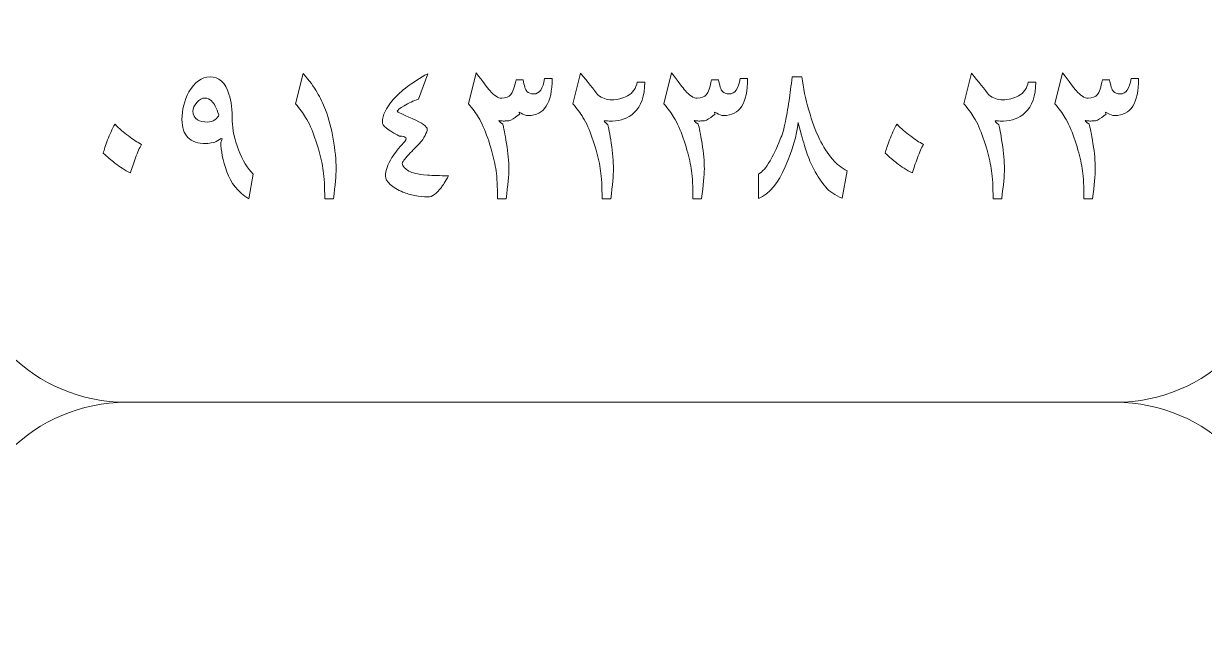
# Model space of a CAD drawing. Header units: millimetres. Extents: x 62 to 462, y 96 to 456.
# Drawn here: x 83.25 to 101.15, y 332.97 to 342.04 of the extents above; entities that cross this region are included whole.
import ezdxf

# ---------------------------------------------------------------- set-up
doc = ezdxf.new("R2010")
doc.units = ezdxf.units.MM
doc.header["$MEASUREMENT"] = 0
doc.layers.add('Layer 1', color=7, linetype='Continuous')

msp = doc.modelspace()

# ---------------------------------------------------------------- linework, layer by layer
at = {"layer": 'Layer 1', "color": 250, "lineweight": 18}
for points in [[(84.8067, 356.3033), (84.8067, 356.3033), (99.8067, 356.3033), (99.8067, 356.3033), (101.1837, 356.3033), (102.3067, 355.1803), (102.3067, 353.8033), (102.3067, 353.8033), (102.3067, 338.8033), (102.3067, 338.8033), (102.3067, 337.4264), (101.1837, 336.3033), (99.8067, 336.3033), (99.8067, 336.3033), (84.8067, 336.3033), (84.8067, 336.3033), (83.4298, 336.3033), (82.3067, 337.4264), (82.3067, 338.8033), (82.3067, 338.8033), (82.3067, 353.8033), (82.3067, 353.8033), (82.3067, 355.1803), (83.4298, 356.3033), (84.8067, 356.3033)], [(84.8067, 336.3033), (84.8067, 336.3033), (99.8067, 336.3033), (99.8067, 336.3033), (101.1837, 336.3033), (102.3067, 335.1803), (102.3067, 333.8033), (102.3067, 333.8033), (102.3067, 318.8033), (102.3067, 318.8033), (102.3067, 317.4264), (101.1837, 316.3033), (99.8067, 316.3033), (99.8067, 316.3033), (84.8067, 316.3033), (84.8067, 316.3033), (83.4298, 316.3033), (82.3067, 317.4264), (82.3067, 318.8033), (82.3067, 318.8033), (82.3067, 333.8033), (82.3067, 333.8033), (82.3067, 335.1803), (83.4298, 336.3033), (84.8067, 336.3033)]]:
    msp.add_open_spline(points, degree=3, knots=[0, 0, 0, 0, 0.125, 0.125, 0.125, 0.25, 0.25, 0.25, 0.375, 0.375, 0.375, 0.5, 0.5, 0.5, 0.625, 0.625, 0.625, 0.75, 0.75, 0.75, 0.875, 0.875, 0.875, 1, 1, 1, 1], dxfattribs=at)
at = {"layer": 'Layer 1', "color": 250, "lineweight": 9}
for points, knots in [([(90.9856, 340.974), (91.0715, 340.974), (91.1261, 341.0516), (91.1491, 341.2063), (91.1491, 341.2063), (91.2649, 341.2063), (91.2649, 341.2063), (91.2649, 340.833), (91.1438, 340.6466), (90.9028, 340.6466), (90.8651, 340.6466), (90.8293, 340.6584), (90.7952, 340.6819), (90.7617, 340.7054), (90.754, 340.7007), (90.774, 340.6672), (90.7752, 340.673), (90.7523, 340.6572), (90.7046, 340.619), (90.6623, 340.5837), (90.6194, 340.5655), (90.5759, 340.5655), (90.57, 340.5655), (90.563, 340.5655), (90.5541, 340.5649), (90.5453, 340.5643), (90.5353, 340.5637), (90.5242, 340.5637), (90.5036, 340.5637), (90.483, 340.5661), (90.463, 340.5702), (90.443, 340.5743), (90.4601, 340.5566), (90.5153, 340.5173), (90.5306, 340.4649), (90.5494, 340.3668), (90.573, 340.2227), (90.5965, 340.0793), (90.6082, 339.9511), (90.6082, 339.8388), (90.6082, 339.7436), (90.5947, 339.5925), (90.5671, 339.3862), (90.5671, 339.3862), (90.436, 339.3862), (90.436, 339.3862), (90.436, 339.5696), (90.4289, 339.7107), (90.4148, 339.8089), (90.4001, 339.907), (90.3772, 340.0123), (90.3449, 340.1246), (90.3096, 340.2486), (90.2678, 340.3668), (90.2208, 340.4779), (90.1979, 340.5296), (90.1732, 340.5766), (90.1467, 340.619), (90.1091, 340.6825), (90.0586, 340.7506), (89.9951, 340.8241), (89.9951, 340.8241), (90.1126, 341.2927), (90.1126, 341.2927), (90.2126, 341.1592), (90.2814, 341.0699), (90.319, 341.024), (90.3848, 340.9482), (90.4448, 340.91), (90.5001, 340.91), (90.563, 340.91), (90.6094, 340.9282), (90.6394, 340.9635), (90.6682, 340.9981), (90.6941, 341.0734), (90.717, 341.1892), (90.717, 341.1892), (90.824, 341.1892), (90.824, 341.1892), (90.8398, 341.0975), (90.8592, 341.0387), (90.8822, 341.0128), (90.9051, 340.987), (90.9398, 340.974), (90.9856, 340.974)], [0, 0, 0, 0, 0.0357143, 0.0357143, 0.0357143, 0.0714286, 0.0714286, 0.0714286, 0.1071429, 0.1071429, 0.1071429, 0.1428571, 0.1428571, 0.1428571, 0.1785714, 0.1785714, 0.1785714, 0.2142857, 0.2142857, 0.2142857, 0.25, 0.25, 0.25, 0.2857143, 0.2857143, 0.2857143, 0.3214286, 0.3214286, 0.3214286, 0.3571429, 0.3571429, 0.3571429, 0.3928571, 0.3928571, 0.3928571, 0.4285714, 0.4285714, 0.4285714, 0.4642857, 0.4642857, 0.4642857, 0.5, 0.5, 0.5, 0.5357143, 0.5357143, 0.5357143, 0.5714286, 0.5714286, 0.5714286, 0.6071429, 0.6071429, 0.6071429, 0.6428571, 0.6428571, 0.6428571, 0.6785714, 0.6785714, 0.6785714, 0.7142857, 0.7142857, 0.7142857, 0.75, 0.75, 0.75, 0.7857143, 0.7857143, 0.7857143, 0.8214286, 0.8214286, 0.8214286, 0.8571429, 0.8571429, 0.8571429, 0.8928571, 0.8928571, 0.8928571, 0.9285714, 0.9285714, 0.9285714, 0.9642857, 0.9642857, 0.9642857, 1, 1, 1, 1]), ([(92.1691, 340.8859), (92.2555, 340.8859), (92.3337, 340.9059), (92.4048, 340.9447), (92.4865, 340.9893), (92.5365, 341.0593), (92.5547, 341.1545), (92.5547, 341.1545), (92.6688, 341.1545), (92.6688, 341.1545), (92.6688, 340.9435), (92.6141, 340.7877), (92.5048, 340.6877), (92.4154, 340.6054), (92.3067, 340.5637), (92.1797, 340.5637), (92.1797, 340.5637), (92.1538, 340.5637), (92.1538, 340.5637), (92.1168, 340.5637), (92.0868, 340.5649), (92.0633, 340.5672), (92.0398, 340.5696), (92.055, 340.549), (92.1091, 340.5055), (92.1203, 340.4655), (92.1373, 340.3726), (92.1597, 340.2274), (92.182, 340.0822), (92.1932, 339.9523), (92.1932, 339.8388), (92.1932, 339.7436), (92.1797, 339.5925), (92.152, 339.3862), (92.152, 339.3862), (92.0209, 339.3862), (92.0209, 339.3862), (92.0209, 339.5696), (92.0139, 339.7107), (91.9998, 339.8089), (91.9851, 339.907), (91.9622, 340.0123), (91.9298, 340.1246), (91.894, 340.2486), (91.8528, 340.3668), (91.8058, 340.4779), (91.7828, 340.5296), (91.7582, 340.5766), (91.7317, 340.619), (91.6941, 340.6825), (91.6435, 340.7506), (91.58, 340.8241), (91.58, 340.8241), (91.6953, 341.2874), (91.6953, 341.2874), (91.8034, 341.1539), (91.891, 341.0452), (91.9592, 340.9599), (92.0186, 340.9106), (92.0885, 340.8859), (92.1691, 340.8859)], [0, 0, 0, 0, 0.05, 0.05, 0.05, 0.1, 0.1, 0.1, 0.15, 0.15, 0.15, 0.2, 0.2, 0.2, 0.25, 0.25, 0.25, 0.3, 0.3, 0.3, 0.35, 0.35, 0.35, 0.4, 0.4, 0.4, 0.45, 0.45, 0.45, 0.5, 0.5, 0.5, 0.55, 0.55, 0.55, 0.6, 0.6, 0.6, 0.65, 0.65, 0.65, 0.7, 0.7, 0.7, 0.75, 0.75, 0.75, 0.8, 0.8, 0.8, 0.85, 0.85, 0.85, 0.9, 0.9, 0.9, 0.95, 0.95, 0.95, 1, 1, 1, 1]), ([(93.9486, 340.974), (94.0345, 340.974), (94.0891, 341.0516), (94.1121, 341.2063), (94.1121, 341.2063), (94.2279, 341.2063), (94.2279, 341.2063), (94.2279, 340.833), (94.1068, 340.6466), (93.8658, 340.6466), (93.8281, 340.6466), (93.7923, 340.6584), (93.7582, 340.6819), (93.7247, 340.7054), (93.717, 340.7007), (93.737, 340.6672), (93.7382, 340.673), (93.7153, 340.6572), (93.6676, 340.619), (93.6253, 340.5837), (93.5824, 340.5655), (93.5389, 340.5655), (93.533, 340.5655), (93.526, 340.5655), (93.5171, 340.5649), (93.5083, 340.5643), (93.4983, 340.5637), (93.4872, 340.5637), (93.4666, 340.5637), (93.446, 340.5661), (93.426, 340.5702), (93.406, 340.5743), (93.4231, 340.5566), (93.4783, 340.5173), (93.4936, 340.4649), (93.5124, 340.3668), (93.536, 340.2227), (93.5595, 340.0793), (93.5712, 339.9511), (93.5712, 339.8388), (93.5712, 339.7436), (93.5577, 339.5925), (93.5301, 339.3862), (93.5301, 339.3862), (93.399, 339.3862), (93.399, 339.3862), (93.399, 339.5696), (93.3919, 339.7107), (93.3778, 339.8089), (93.3631, 339.907), (93.3402, 340.0123), (93.3079, 340.1246), (93.2726, 340.2486), (93.2308, 340.3668), (93.1838, 340.4779), (93.1609, 340.5296), (93.1362, 340.5766), (93.1097, 340.619), (93.0721, 340.6825), (93.0216, 340.7506), (92.9581, 340.8241), (92.9581, 340.8241), (93.0756, 341.2927), (93.0756, 341.2927), (93.1756, 341.1592), (93.2444, 341.0699), (93.282, 341.024), (93.3478, 340.9482), (93.4078, 340.91), (93.4631, 340.91), (93.526, 340.91), (93.5724, 340.9282), (93.6024, 340.9635), (93.6312, 340.9981), (93.6571, 341.0734), (93.68, 341.1892), (93.68, 341.1892), (93.787, 341.1892), (93.787, 341.1892), (93.8028, 341.0975), (93.8222, 341.0387), (93.8452, 341.0128), (93.8681, 340.987), (93.9028, 340.974), (93.9486, 340.974)], [0, 0, 0, 0, 0.0357143, 0.0357143, 0.0357143, 0.0714286, 0.0714286, 0.0714286, 0.1071429, 0.1071429, 0.1071429, 0.1428571, 0.1428571, 0.1428571, 0.1785714, 0.1785714, 0.1785714, 0.2142857, 0.2142857, 0.2142857, 0.25, 0.25, 0.25, 0.2857143, 0.2857143, 0.2857143, 0.3214286, 0.3214286, 0.3214286, 0.3571429, 0.3571429, 0.3571429, 0.3928571, 0.3928571, 0.3928571, 0.4285714, 0.4285714, 0.4285714, 0.4642857, 0.4642857, 0.4642857, 0.5, 0.5, 0.5, 0.5357143, 0.5357143, 0.5357143, 0.5714286, 0.5714286, 0.5714286, 0.6071429, 0.6071429, 0.6071429, 0.6428571, 0.6428571, 0.6428571, 0.6785714, 0.6785714, 0.6785714, 0.7142857, 0.7142857, 0.7142857, 0.75, 0.75, 0.75, 0.7857143, 0.7857143, 0.7857143, 0.8214286, 0.8214286, 0.8214286, 0.8571429, 0.8571429, 0.8571429, 0.8928571, 0.8928571, 0.8928571, 0.9285714, 0.9285714, 0.9285714, 0.9642857, 0.9642857, 0.9642857, 1, 1, 1, 1]), ([(98.0951, 340.8859), (98.1815, 340.8859), (98.2597, 340.9059), (98.3308, 340.9447), (98.4125, 340.9893), (98.4625, 341.0593), (98.4807, 341.1545), (98.4807, 341.1545), (98.5948, 341.1545), (98.5948, 341.1545), (98.5948, 340.9435), (98.5401, 340.7877), (98.4308, 340.6877), (98.3414, 340.6054), (98.2327, 340.5637), (98.1057, 340.5637), (98.1057, 340.5637), (98.0798, 340.5637), (98.0798, 340.5637), (98.0428, 340.5637), (98.0128, 340.5649), (97.9893, 340.5672), (97.9658, 340.5696), (97.981, 340.549), (98.0351, 340.5055), (98.0463, 340.4655), (98.0633, 340.3726), (98.0857, 340.2274), (98.108, 340.0822), (98.1192, 339.9523), (98.1192, 339.8388), (98.1192, 339.7436), (98.1057, 339.5925), (98.078, 339.3862), (98.078, 339.3862), (97.9469, 339.3862), (97.9469, 339.3862), (97.9469, 339.5696), (97.9399, 339.7107), (97.9258, 339.8089), (97.9111, 339.907), (97.8882, 340.0123), (97.8558, 340.1246), (97.82, 340.2486), (97.7788, 340.3668), (97.7318, 340.4779), (97.7088, 340.5296), (97.6842, 340.5766), (97.6577, 340.619), (97.6201, 340.6825), (97.5695, 340.7506), (97.506, 340.8241), (97.506, 340.8241), (97.6213, 341.2874), (97.6213, 341.2874), (97.7294, 341.1539), (97.817, 341.0452), (97.8852, 340.9599), (97.9446, 340.9106), (98.0145, 340.8859), (98.0951, 340.8859)], [0, 0, 0, 0, 0.05, 0.05, 0.05, 0.1, 0.1, 0.1, 0.15, 0.15, 0.15, 0.2, 0.2, 0.2, 0.25, 0.25, 0.25, 0.3, 0.3, 0.3, 0.35, 0.35, 0.35, 0.4, 0.4, 0.4, 0.45, 0.45, 0.45, 0.5, 0.5, 0.5, 0.55, 0.55, 0.55, 0.6, 0.6, 0.6, 0.65, 0.65, 0.65, 0.7, 0.7, 0.7, 0.75, 0.75, 0.75, 0.8, 0.8, 0.8, 0.85, 0.85, 0.85, 0.9, 0.9, 0.9, 0.95, 0.95, 0.95, 1, 1, 1, 1]), ([(99.8746, 340.974), (99.9605, 340.974), (100.0151, 341.0516), (100.0381, 341.2063), (100.0381, 341.2063), (100.1539, 341.2063), (100.1539, 341.2063), (100.1539, 340.833), (100.0328, 340.6466), (99.7918, 340.6466), (99.7541, 340.6466), (99.7183, 340.6584), (99.6842, 340.6819), (99.6507, 340.7054), (99.643, 340.7007), (99.663, 340.6672), (99.6642, 340.673), (99.6413, 340.6572), (99.5936, 340.619), (99.5513, 340.5837), (99.5084, 340.5655), (99.4649, 340.5655), (99.459, 340.5655), (99.452, 340.5655), (99.4431, 340.5649), (99.4343, 340.5643), (99.4243, 340.5637), (99.4132, 340.5637), (99.3926, 340.5637), (99.372, 340.5661), (99.352, 340.5702), (99.332, 340.5743), (99.3491, 340.5566), (99.4043, 340.5173), (99.4196, 340.4649), (99.4384, 340.3668), (99.462, 340.2227), (99.4855, 340.0793), (99.4972, 339.9511), (99.4972, 339.8388), (99.4972, 339.7436), (99.4837, 339.5925), (99.4561, 339.3862), (99.4561, 339.3862), (99.325, 339.3862), (99.325, 339.3862), (99.325, 339.5696), (99.3179, 339.7107), (99.3038, 339.8089), (99.2891, 339.907), (99.2662, 340.0123), (99.2339, 340.1246), (99.1986, 340.2486), (99.1568, 340.3668), (99.1098, 340.4779), (99.0869, 340.5296), (99.0622, 340.5766), (99.0357, 340.619), (98.9981, 340.6825), (98.9476, 340.7506), (98.8841, 340.8241), (98.8841, 340.8241), (99.0016, 341.2927), (99.0016, 341.2927), (99.1016, 341.1592), (99.1704, 341.0699), (99.208, 341.024), (99.2738, 340.9482), (99.3338, 340.91), (99.3891, 340.91), (99.452, 340.91), (99.4984, 340.9282), (99.5284, 340.9635), (99.5572, 340.9981), (99.5831, 341.0734), (99.606, 341.1892), (99.606, 341.1892), (99.713, 341.1892), (99.713, 341.1892), (99.7288, 341.0975), (99.7482, 341.0387), (99.7712, 341.0128), (99.7941, 340.987), (99.8288, 340.974), (99.8746, 340.974)], [0, 0, 0, 0, 0.0357143, 0.0357143, 0.0357143, 0.0714286, 0.0714286, 0.0714286, 0.1071429, 0.1071429, 0.1071429, 0.1428571, 0.1428571, 0.1428571, 0.1785714, 0.1785714, 0.1785714, 0.2142857, 0.2142857, 0.2142857, 0.25, 0.25, 0.25, 0.2857143, 0.2857143, 0.2857143, 0.3214286, 0.3214286, 0.3214286, 0.3571429, 0.3571429, 0.3571429, 0.3928571, 0.3928571, 0.3928571, 0.4285714, 0.4285714, 0.4285714, 0.4642857, 0.4642857, 0.4642857, 0.5, 0.5, 0.5, 0.5357143, 0.5357143, 0.5357143, 0.5714286, 0.5714286, 0.5714286, 0.6071429, 0.6071429, 0.6071429, 0.6428571, 0.6428571, 0.6428571, 0.6785714, 0.6785714, 0.6785714, 0.7142857, 0.7142857, 0.7142857, 0.75, 0.75, 0.75, 0.7857143, 0.7857143, 0.7857143, 0.8214286, 0.8214286, 0.8214286, 0.8571429, 0.8571429, 0.8571429, 0.8928571, 0.8928571, 0.8928571, 0.9285714, 0.9285714, 0.9285714, 0.9642857, 0.9642857, 0.9642857, 1, 1, 1, 1]), ([(86.7322, 339.7595), (86.7322, 339.7595), (86.667, 339.3844), (86.667, 339.3844), (86.5035, 339.4873), (86.3924, 339.6249), (86.3324, 339.7959), (86.2731, 339.967), (86.2431, 340.1151), (86.2431, 340.2404), (86.2754, 340.2997), (86.2678, 340.3139), (86.2207, 340.2815), (86.1602, 340.2427), (86.092, 340.2227), (86.0173, 340.2227), (85.8956, 340.2227), (85.8051, 340.2533), (85.7446, 340.3133), (85.684, 340.3738), (85.654, 340.4655), (85.654, 340.5884), (85.654, 340.736), (85.6893, 340.8747), (85.7593, 341.0034), (85.8427, 341.1557), (85.9497, 341.2321), (86.0797, 341.2321), (86.2149, 341.2321), (86.3101, 341.1457), (86.3654, 340.9723), (86.4001, 340.8629), (86.4171, 340.7271), (86.4171, 340.5637), (86.4171, 340.4344), (86.4483, 340.2886), (86.5112, 340.1263), (86.5735, 339.9646), (86.6476, 339.8424), (86.7322, 339.7595)], [0, 0, 0, 0, 0.0769231, 0.0769231, 0.0769231, 0.1538462, 0.1538462, 0.1538462, 0.2307692, 0.2307692, 0.2307692, 0.3076923, 0.3076923, 0.3076923, 0.3846154, 0.3846154, 0.3846154, 0.4615385, 0.4615385, 0.4615385, 0.5384615, 0.5384615, 0.5384615, 0.6153846, 0.6153846, 0.6153846, 0.6923077, 0.6923077, 0.6923077, 0.7692308, 0.7692308, 0.7692308, 0.8461538, 0.8461538, 0.8461538, 0.9230769, 0.9230769, 0.9230769, 1, 1, 1, 1]), ([(87.9897, 339.8388), (87.9897, 339.7436), (87.9762, 339.5925), (87.9486, 339.3862), (87.9486, 339.3862), (87.8175, 339.3862), (87.8175, 339.3862), (87.8175, 339.5696), (87.8104, 339.7107), (87.7963, 339.8089), (87.7816, 339.907), (87.7587, 340.0123), (87.7264, 340.1246), (87.6911, 340.2486), (87.6493, 340.3668), (87.6023, 340.4779), (87.5794, 340.5296), (87.5547, 340.5766), (87.5282, 340.619), (87.4906, 340.6825), (87.4401, 340.7506), (87.3766, 340.8241), (87.3766, 340.8241), (87.4924, 341.2856), (87.4924, 341.2856), (87.5853, 341.1745), (87.6552, 341.0781), (87.7028, 340.9981), (87.751, 340.9176), (87.7928, 340.8288), (87.8298, 340.7312), (87.8792, 340.6013), (87.918, 340.4538), (87.9468, 340.2892), (87.9756, 340.1246), (87.9897, 339.9746), (87.9897, 339.8388)], [0, 0, 0, 0, 0.0833333, 0.0833333, 0.0833333, 0.1666667, 0.1666667, 0.1666667, 0.25, 0.25, 0.25, 0.3333333, 0.3333333, 0.3333333, 0.4166667, 0.4166667, 0.4166667, 0.5, 0.5, 0.5, 0.5833333, 0.5833333, 0.5833333, 0.6666667, 0.6666667, 0.6666667, 0.75, 0.75, 0.75, 0.8333333, 0.8333333, 0.8333333, 0.9166667, 0.9166667, 0.9166667, 1, 1, 1, 1]), ([(89.6952, 339.7354), (89.6435, 339.646), (89.607, 339.5866), (89.5853, 339.5584), (89.5141, 339.4614), (89.4459, 339.4132), (89.3819, 339.4132), (89.3143, 339.4132), (89.2478, 339.4203), (89.1832, 339.4344), (89.1179, 339.4479), (89.0579, 339.4655), (89.0027, 339.4873), (88.9239, 339.5208), (88.8598, 339.559), (88.811, 339.6031), (88.7622, 339.6466), (88.7375, 339.6883), (88.7375, 339.7289), (88.7375, 339.8124), (88.7705, 339.9059), (88.8357, 340.0093), (88.8828, 340.0828), (88.9415, 340.1569), (89.0115, 340.2315), (89.0779, 340.3003), (89.0574, 340.335), (88.9498, 340.335), (88.9727, 340.3256), (88.9609, 340.3327), (88.9151, 340.3556), (88.7658, 340.4279), (88.6911, 340.4926), (88.6911, 340.5502), (88.6911, 340.6478), (88.7458, 340.7601), (88.8545, 340.8876), (88.9686, 341.0199), (89.1438, 341.151), (89.3801, 341.2803), (89.3801, 341.2803), (89.239, 340.8929), (89.239, 340.8929), (89.1632, 340.87), (89.0903, 340.8377), (89.0209, 340.7959), (88.9515, 340.7536), (88.9168, 340.726), (88.9168, 340.7118), (88.9168, 340.7019), (88.9927, 340.6642), (89.1444, 340.6002), (89.2954, 340.5361), (89.3713, 340.4814), (89.3713, 340.4367), (89.3713, 340.4179), (89.3601, 340.3867), (89.3378, 340.3427), (89.3154, 340.2986), (89.2943, 340.2668), (89.2749, 340.2468), (89.2131, 340.1828), (89.1514, 340.1193), (89.0909, 340.0558), (89.025, 339.9846), (88.9927, 339.9394), (88.9927, 339.92), (88.9927, 339.9006), (89.0033, 339.8788), (89.0256, 339.8559), (89.0609, 339.8183), (89.1167, 339.7895), (89.1926, 339.7701), (89.2325, 339.7595), (89.2931, 339.7512), (89.373, 339.7448), (89.4536, 339.7389), (89.5612, 339.7354), (89.6952, 339.7354)], [0, 0, 0, 0, 0.0384615, 0.0384615, 0.0384615, 0.0769231, 0.0769231, 0.0769231, 0.1153846, 0.1153846, 0.1153846, 0.1538462, 0.1538462, 0.1538462, 0.1923077, 0.1923077, 0.1923077, 0.2307692, 0.2307692, 0.2307692, 0.2692308, 0.2692308, 0.2692308, 0.3076923, 0.3076923, 0.3076923, 0.3461538, 0.3461538, 0.3461538, 0.3846154, 0.3846154, 0.3846154, 0.4230769, 0.4230769, 0.4230769, 0.4615385, 0.4615385, 0.4615385, 0.5, 0.5, 0.5, 0.5384615, 0.5384615, 0.5384615, 0.5769231, 0.5769231, 0.5769231, 0.6153846, 0.6153846, 0.6153846, 0.6538462, 0.6538462, 0.6538462, 0.6923077, 0.6923077, 0.6923077, 0.7307692, 0.7307692, 0.7307692, 0.7692308, 0.7692308, 0.7692308, 0.8076923, 0.8076923, 0.8076923, 0.8461538, 0.8461538, 0.8461538, 0.8846154, 0.8846154, 0.8846154, 0.9230769, 0.9230769, 0.9230769, 0.9615385, 0.9615385, 0.9615385, 1, 1, 1, 1]), ([(94.3914, 339.7595), (94.4525, 339.7942), (94.5107, 339.8606), (94.5671, 339.9594), (94.6106, 340.034), (94.6624, 340.1434), (94.7223, 340.2868), (94.7511, 340.3544), (94.7776, 340.4438), (94.8017, 340.5555), (94.8176, 340.6348), (94.8352, 340.7401), (94.8546, 340.8723), (94.8699, 340.9758), (94.8858, 341.0957), (94.9028, 341.2321), (94.9028, 341.2321), (95.0492, 341.2321), (95.0492, 341.2321), (95.0704, 341.0669), (95.105, 340.8988), (95.1544, 340.7283), (95.2038, 340.5578), (95.2579, 340.412), (95.3167, 340.2903), (95.3714, 340.1739), (95.4372, 340.0728), (95.513, 339.987), (95.5806, 339.9076), (95.6541, 339.8494), (95.7335, 339.8112), (95.7335, 339.8112), (95.6577, 339.3962), (95.6577, 339.3962), (95.553, 339.4373), (95.4707, 339.4932), (95.4102, 339.5631), (95.3502, 339.6331), (95.2902, 339.7236), (95.2303, 339.8336), (95.1891, 339.9106), (95.1515, 339.9982), (95.1186, 340.0957), (95.0933, 340.1716), (95.0627, 340.2768), (95.0269, 340.4126), (94.9998, 340.5137), (94.9881, 340.5561), (94.9928, 340.5396), (94.9722, 340.3491), (94.9069, 340.1257), (94.7982, 339.87), (94.6947, 339.6278), (94.5595, 339.4673), (94.3914, 339.3891), (94.3914, 339.3891), (94.3914, 339.7595), (94.3914, 339.7595)], [0, 0, 0, 0, 0.0526316, 0.0526316, 0.0526316, 0.1052632, 0.1052632, 0.1052632, 0.1578947, 0.1578947, 0.1578947, 0.2105263, 0.2105263, 0.2105263, 0.2631579, 0.2631579, 0.2631579, 0.3157895, 0.3157895, 0.3157895, 0.3684211, 0.3684211, 0.3684211, 0.4210526, 0.4210526, 0.4210526, 0.4736842, 0.4736842, 0.4736842, 0.5263158, 0.5263158, 0.5263158, 0.5789474, 0.5789474, 0.5789474, 0.6315789, 0.6315789, 0.6315789, 0.6842105, 0.6842105, 0.6842105, 0.7368421, 0.7368421, 0.7368421, 0.7894737, 0.7894737, 0.7894737, 0.8421053, 0.8421053, 0.8421053, 0.8947368, 0.8947368, 0.8947368, 0.9473684, 0.9473684, 0.9473684, 1, 1, 1, 1]), ([(86.2119, 340.6572), (86.1767, 340.7601), (86.1402, 340.8306), (86.1038, 340.8671), (86.0738, 340.897), (86.0397, 340.9117), (86.0021, 340.9117), (85.9574, 340.9117), (85.9156, 340.8894), (85.878, 340.8447), (85.8404, 340.8), (85.821, 340.7559), (85.821, 340.7118), (85.821, 340.6525), (85.8427, 340.6096), (85.8868, 340.5831), (85.9256, 340.559), (85.9791, 340.5467), (86.0467, 340.5467), (86.0814, 340.5467), (86.1161, 340.559), (86.152, 340.5831), (86.1872, 340.6072), (86.2078, 340.6319), (86.2119, 340.6572)], [0, 0, 0, 0, 0.125, 0.125, 0.125, 0.25, 0.25, 0.25, 0.375, 0.375, 0.375, 0.5, 0.5, 0.5, 0.625, 0.625, 0.625, 0.75, 0.75, 0.75, 0.875, 0.875, 0.875, 1, 1, 1, 1]), ([(84.8721, 339.7771), (84.7857, 339.8218), (84.7075, 339.8718), (84.6375, 339.927), (84.5793, 339.9717), (84.5206, 340.0223), (84.4618, 340.0781), (84.4735, 340.1275), (84.4947, 340.1939), (84.5264, 340.2774), (84.5582, 340.3603), (84.5958, 340.4408), (84.6393, 340.5173), (84.7046, 340.4497), (84.7722, 340.3897), (84.8415, 340.3374), (84.9115, 340.285), (84.9768, 340.2427), (85.0391, 340.2092), (85.0114, 340.1598), (84.982, 340.0928), (84.9503, 340.0076), (84.9186, 339.9229), (84.8927, 339.8459), (84.8721, 339.7771)], [0, 0, 0, 0, 0.125, 0.125, 0.125, 0.25, 0.25, 0.25, 0.375, 0.375, 0.375, 0.5, 0.5, 0.5, 0.625, 0.625, 0.625, 0.75, 0.75, 0.75, 0.875, 0.875, 0.875, 1, 1, 1, 1]), ([(96.7241, 339.7771), (96.6377, 339.8218), (96.5595, 339.8718), (96.4895, 339.927), (96.4313, 339.9717), (96.3726, 340.0223), (96.3138, 340.0781), (96.3255, 340.1275), (96.3467, 340.1939), (96.3784, 340.2774), (96.4102, 340.3603), (96.4478, 340.4408), (96.4913, 340.5173), (96.5566, 340.4497), (96.6242, 340.3897), (96.6935, 340.3374), (96.7635, 340.285), (96.8288, 340.2427), (96.8911, 340.2092), (96.8634, 340.1598), (96.834, 340.0928), (96.8023, 340.0076), (96.7706, 339.9229), (96.7447, 339.8459), (96.7241, 339.7771)], [0, 0, 0, 0, 0.125, 0.125, 0.125, 0.25, 0.25, 0.25, 0.375, 0.375, 0.375, 0.5, 0.5, 0.5, 0.625, 0.625, 0.625, 0.75, 0.75, 0.75, 0.875, 0.875, 0.875, 1, 1, 1, 1])]:
    msp.add_open_spline(points, degree=3, knots=knots, dxfattribs=at)

doc.saveas('drawing.dxf')
